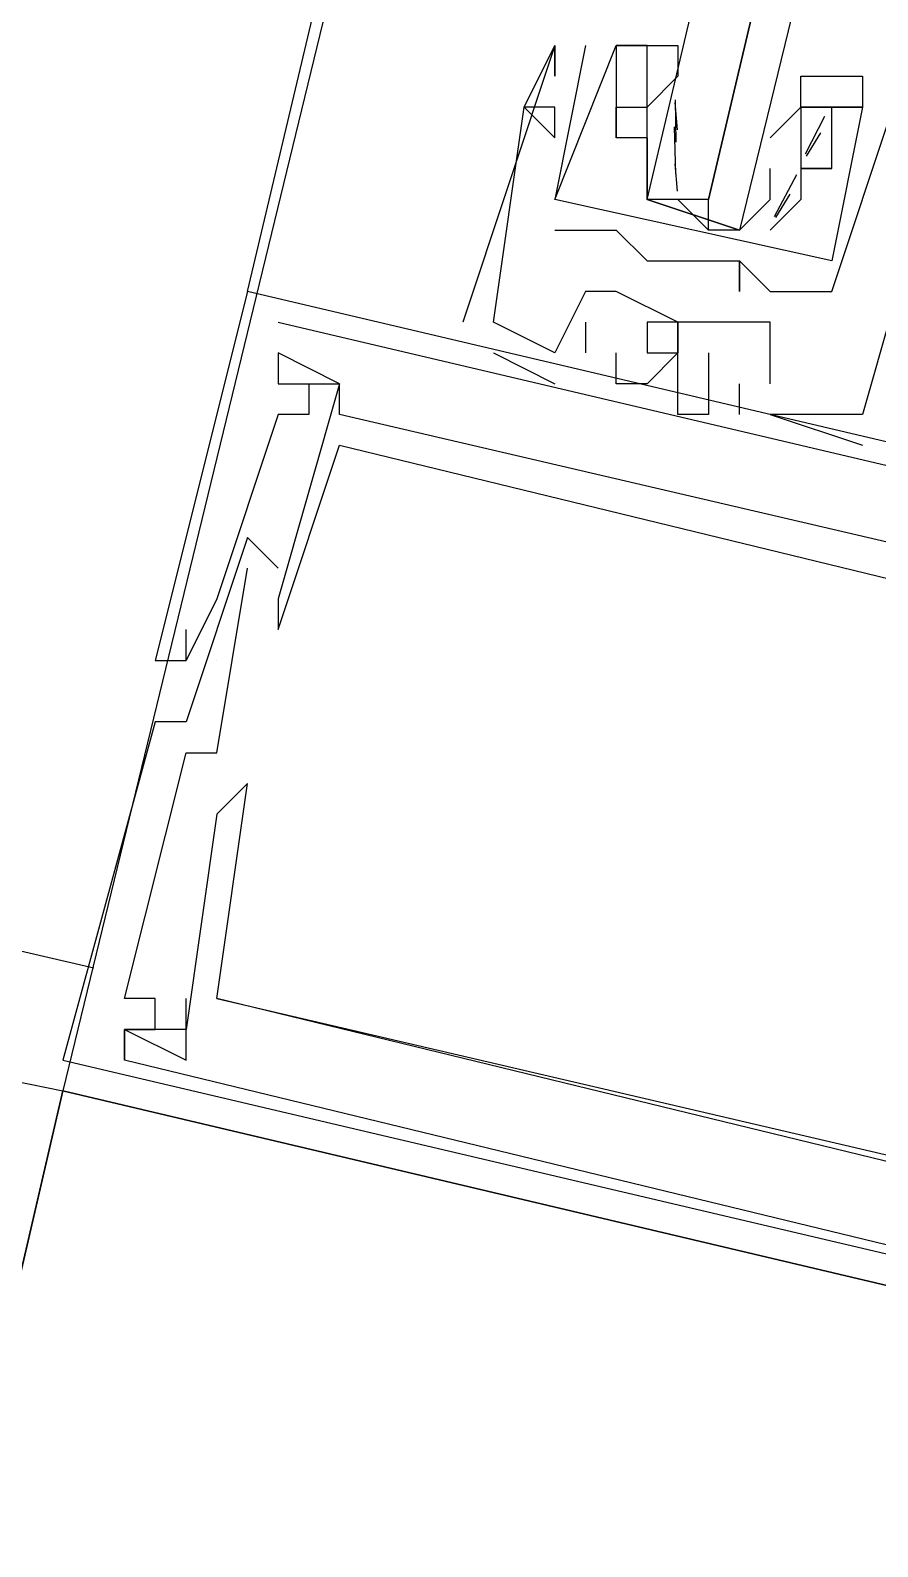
# Model space of a CAD drawing. Header units: feet. Extents: x -84 to 198, y -22 to 181.
# Drawn here: x 129.279 to 129.647, y 127.46 to 128.118 of the extents above; entities that cross this region are included whole.
import ezdxf

# ---------------------------------------------------------------- set-up
doc = ezdxf.new("R2010")
doc.units = ezdxf.units.FT
doc.layers.add('A-LINEA', color=7, linetype='CONTINUOUS')
doc.layers.add('A-MURO-CONCRETO', color=8, linetype='CONTINUOUS')

msp = doc.modelspace()

# ---------------------------------------------------------------- linework, layer by layer
at = {"layer": 'A-LINEA'}
for p, q in [((129.3733, 128.0044), (131.2933, 136.1111)), ((129.4133, 128.1511), (129.2933, 127.6578)), ((129.52, 128.1111), (129.5067, 128.0444)), ((129.5067, 128.1111), (129.5067, 128.1111)), ((129.5067, 128.1111), (129.5067, 128.1111)), ((129.52, 128.1111), (129.5067, 128.0444)), ((129.5067, 128.1111), (129.5067, 128.1111)), ((129.5067, 128.1111), (129.5067, 128.1111)), ((129.5067, 128.1111), (129.5067, 128.1111)), ((129.5067, 128.1111), (129.5067, 128.1111)), ((129.52, 128.1111), (129.52, 128.1111)), ((129.52, 128.1111), (129.52, 128.1111)), ((129.5333, 128.1111), (129.5333, 128.1111)), ((129.5333, 128.1111), (129.5333, 128.1111)), ((129.5333, 128.1111), (129.5333, 128.1111)), ((129.5333, 128.1111), (129.5333, 128.1111)), ((129.5467, 128.1111), (129.5467, 128.1111)), ((129.5467, 128.1111), (129.5467, 128.1111)), ((129.5067, 128.0978), (129.5067, 128.0978)), ((129.5067, 128.0978), (129.5067, 128.0978)), ((129.5067, 128.0978), (129.5067, 128.0978)), ((129.5467, 128.0978), (129.5467, 128.0978)), ((129.56, 128.0978), (129.5467, 128.0844)), ((129.5467, 128.0978), (129.5467, 128.0978)), ((129.56, 128.0978), (129.56, 128.0978)), ((129.56, 128.0978), (129.56, 128.0978)), ((129.5592, 128.0693), (129.5589, 128.0876)), ((129.4933, 128.0844), (129.4933, 128.0844)), ((129.4933, 128.0844), (129.4933, 128.0844)), ((129.4933, 128.0844), (129.4933, 128.0844)), ((129.4933, 128.0844), (129.4933, 128.0844)), ((129.4933, 128.0844), (129.4933, 128.0844)), ((129.4933, 128.0844), (129.4933, 128.0844)), ((129.5067, 128.0844), (129.5067, 128.0844)), ((129.5067, 128.0844), (129.5067, 128.0844)), ((129.5067, 128.0844), (129.5067, 128.0844)), ((129.5333, 128.0844), (129.5333, 128.0844)), ((129.5333, 128.0844), (129.5333, 128.0844)), ((129.5467, 128.0844), (129.5467, 128.0844)), ((129.5467, 128.0844), (129.5467, 128.0844)), ((129.5599, 128.0746), (129.5588, 128.0865)), ((129.56, 128.0844), (129.56, 128.0844)), ((129.6, 128.0711), (129.6133, 128.0844)), ((129.6133, 128.0844), (129.6133, 128.0844)), ((129.6133, 128.0844), (129.6133, 128.0844)), ((129.6267, 128.0844), (129.6267, 128.0844)), ((129.6267, 128.0844), (129.6267, 128.0844)), ((129.6267, 128.0844), (129.6267, 128.0844)), ((129.6267, 128.0844), (129.6267, 128.0844)), ((129.64, 128.0844), (129.64, 128.0844)), ((129.64, 128.0844), (129.64, 128.0844)), ((129.64, 128.0844), (129.64, 128.0844)), ((129.64, 128.0844), (129.64, 128.0844)), ((129.5591, 128.0555), (129.5586, 128.0759)), ((129.6236, 128.0804), (129.6152, 128.0641)), ((129.5067, 128.0711), (129.5067, 128.0711)), ((129.5067, 128.0711), (129.5067, 128.0711)), ((129.5067, 128.0711), (129.5067, 128.0711)), ((129.5333, 128.0711), (129.5333, 128.0711)), ((129.5333, 128.0711), (129.5333, 128.0711)), ((129.5333, 128.0711), (129.5333, 128.0711)), ((129.5333, 128.0711), (129.5333, 128.0711)), ((129.5467, 128.0711), (129.5467, 128.0711)), ((129.5467, 128.0711), (129.5467, 128.0711)), ((129.6, 128.0711), (129.6, 128.0711)), ((129.6133, 128.0711), (129.6133, 128.0711)), ((129.6133, 128.0711), (129.6133, 128.0711)), ((129.6218, 128.0733), (129.6156, 128.0632)), ((129.5467, 128.0578), (129.5467, 128.0578)), ((129.5599, 128.048), (129.5588, 128.0599)), ((129.6114, 128.055), (129.6017, 128.0369)), ((129.6133, 128.0578), (129.6133, 128.0578)), ((129.6133, 128.0578), (129.6133, 128.0578)), ((129.6133, 128.0578), (129.6133, 128.0578)), ((129.6133, 128.0578), (129.6133, 128.0578)), ((129.6133, 128.0578), (129.6133, 128.0578)), ((129.6133, 128.0578), (129.6133, 128.0578)), ((129.6267, 128.0578), (129.6267, 128.0578)), ((129.6267, 128.0578), (129.6267, 128.0578)), ((129.6267, 128.0578), (129.6267, 128.0578)), ((129.6267, 128.0578), (129.6267, 128.0578)), ((129.5067, 128.0444), (129.5067, 128.0444)), ((129.5067, 128.0444), (129.5067, 128.0444)), ((129.5067, 128.0444), (129.5067, 128.0444)), ((129.5067, 128.0444), (129.5067, 128.0444)), ((129.56, 128.0444), (129.5733, 128.0311)), ((129.6, 128.0444), (129.6, 128.0444)), ((129.6085, 128.0467), (129.6023, 128.0365)), ((129.6133, 128.0444), (129.6133, 128.0444)), ((129.6133, 128.0444), (129.6133, 128.0444)), ((129.6133, 128.0444), (129.6133, 128.0444)), ((129.6133, 128.0444), (129.6133, 128.0444)), ((129.5067, 128.0311), (129.5067, 128.0311)), ((129.5067, 128.0311), (129.5067, 128.0311)), ((129.52, 128.0311), (129.52, 128.0311)), ((129.52, 128.0311), (129.52, 128.0311)), ((129.5333, 128.0311), (129.5333, 128.0311)), ((129.5333, 128.0311), (129.5333, 128.0311)), ((129.5467, 128.0178), (129.5467, 128.0178)), ((129.5467, 128.0178), (129.5467, 128.0178)), ((129.5867, 128.0178), (129.5867, 128.0178)), ((129.5867, 128.0178), (129.5867, 128.0178)), ((129.5867, 128.0178), (129.5867, 128.0178)), ((129.5867, 128.0178), (129.5867, 128.0178)), ((129.3733, 128.0044), (129.3733, 128.0044)), ((129.3733, 128.0044), (129.3733, 128.0044)), ((129.3733, 128.0044), (129.3733, 128.0044)), ((129.52, 128.0044), (129.52, 128.0044)), ((129.52, 128.0044), (129.52, 128.0044)), ((129.52, 128.0044), (129.52, 128.0044)), ((129.5333, 128.0044), (129.5333, 128.0044)), ((129.5333, 128.0044), (129.5333, 128.0044)), ((129.5333, 128.0044), (129.5333, 128.0044)), ((129.5867, 128.0044), (129.5867, 128.0044)), ((129.5867, 128.0044), (129.5867, 128.0044)), ((129.6, 128.0044), (129.6, 128.0044)), ((129.6, 128.0044), (129.6, 128.0044)), ((129.6133, 128.0044), (129.6133, 128.0044)), ((129.6133, 128.0044), (129.6133, 128.0044)), ((129.6267, 128.0044), (129.6267, 128.0044)), ((129.6267, 128.0044), (129.6267, 128.0044)), ((129.3867, 127.9911), (129.3867, 127.9911)), ((129.3867, 127.9911), (129.3867, 127.9911)), ((129.3867, 127.9911), (129.3867, 127.9911)), ((129.4667, 127.9911), (129.4667, 127.9911)), ((129.4667, 127.9911), (129.4667, 127.9911)), ((129.4667, 127.9911), (129.4667, 127.9911)), ((129.48, 127.9911), (129.48, 127.9911)), ((129.48, 127.9911), (129.48, 127.9911)), ((129.48, 127.9911), (129.48, 127.9911)), ((129.52, 127.9911), (129.52, 127.9778)), ((129.52, 127.9911), (129.52, 127.9911)), ((129.52, 127.9911), (129.52, 127.9778)), ((129.52, 127.9911), (129.52, 127.9911)), ((129.52, 127.9911), (129.52, 127.9778)), ((129.52, 127.9911), (129.52, 127.9911)), ((129.56, 127.9911), (129.56, 127.9911)), ((129.56, 127.9911), (129.56, 127.9911)), ((129.56, 127.9911), (129.56, 127.9911)), ((129.5867, 127.9911), (129.5867, 127.9911)), ((129.5867, 127.9911), (129.5867, 127.9911)), ((129.5867, 127.9911), (129.5867, 127.9911)), ((129.6, 127.9911), (129.6, 127.9911)), ((129.6, 127.9911), (129.6, 127.9911)), ((129.6, 127.9911), (129.6, 127.9911)), ((129.3867, 127.9778), (129.3867, 127.9778)), ((129.3867, 127.9778), (129.3867, 127.9778)), ((129.3867, 127.9778), (129.3867, 127.9778)), ((129.3867, 127.9778), (129.3867, 127.9778)), ((129.3867, 127.9778), (129.3867, 127.9778)), ((129.3867, 127.9778), (129.3867, 127.9778)), ((129.48, 127.9778), (129.48, 127.9778)), ((129.48, 127.9778), (129.48, 127.9778)), ((129.48, 127.9778), (129.48, 127.9778)), ((129.5067, 127.9778), (129.5067, 127.9778)), ((129.5067, 127.9778), (129.5067, 127.9778)), ((129.5067, 127.9778), (129.5067, 127.9778)), ((129.5067, 127.9778), (129.5067, 127.9778)), ((129.5067, 127.9778), (129.5067, 127.9778)), ((129.5067, 127.9778), (129.5067, 127.9778)), ((129.52, 127.9778), (129.52, 127.9778)), ((129.52, 127.9778), (129.52, 127.9778)), ((129.52, 127.9778), (129.52, 127.9778)), ((129.5333, 127.9778), (129.5333, 127.9778)), ((129.5333, 127.9778), (129.5333, 127.9778)), ((129.5333, 127.9778), (129.5333, 127.9778)), ((129.56, 127.9778), (129.56, 127.9778)), ((129.56, 127.9778), (129.56, 127.9778)), ((129.56, 127.9778), (129.56, 127.9778)), ((129.5733, 127.9778), (129.5733, 127.9778)), ((129.5733, 127.9778), (129.5733, 127.9778)), ((129.5733, 127.9778), (129.5733, 127.9778)), ((129.3867, 127.9644), (129.3867, 127.9644)), ((129.3867, 127.9644), (129.3867, 127.9644)), ((129.3867, 127.9644), (129.3867, 127.9644)), ((129.3867, 127.9644), (129.3867, 127.9644)), ((129.3867, 127.9644), (129.3867, 127.9644)), ((129.3867, 127.9644), (129.3867, 127.9644)), ((129.4, 127.9644), (129.4, 127.9644)), ((129.4, 127.9644), (129.4, 127.9644)), ((129.4, 127.9644), (129.4, 127.9644)), ((129.4133, 127.9644), (129.4133, 127.9644)), ((129.4133, 127.9644), (129.4133, 127.9644)), ((129.4133, 127.9644), (129.4133, 127.9644)), ((129.4133, 127.9644), (129.4133, 127.9644)), ((129.4133, 127.9644), (129.4133, 127.9644)), ((129.4133, 127.9644), (129.4133, 127.9644)), ((129.5067, 127.9644), (129.5067, 127.9644)), ((129.5067, 127.9644), (129.5067, 127.9644)), ((129.5067, 127.9644), (129.5067, 127.9644)), ((129.5333, 127.9644), (129.5333, 127.9644)), ((129.5333, 127.9644), (129.5333, 127.9644)), ((129.5333, 127.9644), (129.5333, 127.9644)), ((129.5467, 127.9644), (129.5467, 127.9644)), ((129.5467, 127.9644), (129.5467, 127.9644)), ((129.5467, 127.9644), (129.5467, 127.9644)), ((129.56, 127.9644), (129.56, 127.9644)), ((129.56, 127.9644), (129.56, 127.9644)), ((129.56, 127.9644), (129.56, 127.9644)), ((129.5867, 127.9644), (129.5867, 127.9644)), ((129.5867, 127.9644), (129.5867, 127.9644)), ((129.5867, 127.9644), (129.5867, 127.9644)), ((129.6, 127.9644), (129.6, 127.9644)), ((129.6, 127.9644), (129.6, 127.9644)), ((129.6, 127.9644), (129.6, 127.9644)), ((129.3867, 127.9511), (129.3867, 127.9511)), ((129.3867, 127.9511), (129.3867, 127.9511)), ((129.3867, 127.9511), (129.3867, 127.9511)), ((129.4, 127.9511), (129.4, 127.9511)), ((129.4, 127.9511), (129.4, 127.9511)), ((129.4, 127.9511), (129.4, 127.9511)), ((129.4133, 127.9511), (129.4133, 127.9511)), ((129.4133, 127.9511), (129.4133, 127.9511)), ((129.4133, 127.9511), (129.4133, 127.9511)), ((129.56, 127.9511), (129.56, 127.9511)), ((129.56, 127.9511), (129.56, 127.9511)), ((129.56, 127.9511), (129.56, 127.9511)), ((129.5733, 127.9511), (129.5733, 127.9511)), ((129.5733, 127.9511), (129.5733, 127.9511)), ((129.5733, 127.9511), (129.5733, 127.9511)), ((129.5867, 127.9511), (129.5867, 127.9511)), ((129.5867, 127.9511), (129.5867, 127.9511)), ((129.5867, 127.9511), (129.5867, 127.9511)), ((129.6, 127.9511), (129.6, 127.9511)), ((129.6, 127.9511), (129.6, 127.9511)), ((129.6, 127.9511), (129.6, 127.9511)), ((129.6, 127.9511), (129.6, 127.9511)), ((129.6, 127.9511), (129.6, 127.9511)), ((129.6, 127.9511), (129.6, 127.9511)), ((129.64, 127.9511), (129.64, 127.9511)), ((129.64, 127.9511), (129.64, 127.9511)), ((129.64, 127.9511), (129.64, 127.9511)), ((129.64, 127.9511), (129.64, 127.9511)), ((129.64, 127.9511), (129.64, 127.9511)), ((129.64, 127.9511), (129.64, 127.9511)), ((129.4133, 127.9378), (129.4133, 127.9378)), ((129.4133, 127.9378), (129.4133, 127.9378)), ((129.4133, 127.9378), (129.4133, 127.9378)), ((129.64, 127.9378), (129.64, 127.9378)), ((129.64, 127.9378), (129.64, 127.9378)), ((129.64, 127.9378), (129.64, 127.9378)), ((129.3733, 127.8978), (129.3733, 127.8978)), ((129.3733, 127.8978), (129.3733, 127.8978)), ((129.3733, 127.8978), (129.3733, 127.8978)), ((129.3733, 127.8844), (129.3733, 127.8844)), ((129.3733, 127.8844), (129.3733, 127.8844)), ((129.3733, 127.8844), (129.3733, 127.8844)), ((129.3867, 127.8844), (129.3867, 127.8844)), ((129.3867, 127.8844), (129.3867, 127.8844)), ((129.3867, 127.8844), (129.3867, 127.8844)), ((129.36, 127.8711), (129.36, 127.8711)), ((129.36, 127.8711), (129.36, 127.8711)), ((129.36, 127.8711), (129.36, 127.8711)), ((129.3867, 127.8711), (129.3867, 127.8711)), ((129.3867, 127.8711), (129.3867, 127.8711)), ((129.3867, 127.8711), (129.3867, 127.8711)), ((129.3467, 127.8578), (129.3467, 127.8578)), ((129.3467, 127.8578), (129.3467, 127.8578)), ((129.3467, 127.8578), (129.3467, 127.8578)), ((129.3867, 127.8578), (129.3867, 127.8578)), ((129.3867, 127.8578), (129.3867, 127.8578)), ((129.3867, 127.8578), (129.3867, 127.8578)), ((129.3333, 127.8444), (129.3333, 127.8444)), ((129.3333, 127.8444), (129.3333, 127.8444)), ((129.3333, 127.8444), (129.3333, 127.8444)), ((129.3467, 127.8444), (129.3467, 127.8444)), ((129.3467, 127.8444), (129.3467, 127.8444)), ((129.3467, 127.8444), (129.3467, 127.8444)), ((129.3467, 127.8444), (129.3467, 127.8444)), ((129.3467, 127.8444), (129.3467, 127.8444)), ((129.3467, 127.8444), (129.3467, 127.8444)), ((129.36, 127.8444), (129.36, 127.8444)), ((129.36, 127.8444), (129.36, 127.8444)), ((129.36, 127.8444), (129.36, 127.8444)), ((129.36, 127.8444), (129.36, 127.8444)), ((129.36, 127.8444), (129.36, 127.8444)), ((129.36, 127.8444), (129.36, 127.8444)), ((129.3333, 127.8178), (129.3333, 127.8178)), ((129.3333, 127.8178), (129.3333, 127.8178)), ((129.3333, 127.8178), (129.3333, 127.8178)), ((129.3467, 127.8178), (129.3467, 127.8178)), ((129.3467, 127.8178), (129.3467, 127.8178)), ((129.3467, 127.8178), (129.3467, 127.8178)), ((129.3467, 127.8044), (129.3467, 127.8044)), ((129.3467, 127.8044), (129.3467, 127.8044)), ((129.3467, 127.8044), (129.3467, 127.8044)), ((129.36, 127.8044), (129.36, 127.8044)), ((129.36, 127.8044), (129.36, 127.8044)), ((129.36, 127.8044), (129.36, 127.8044)), ((129.3733, 127.7911), (129.3733, 127.7911)), ((129.3733, 127.7911), (129.3733, 127.7911)), ((129.3733, 127.7911), (129.3733, 127.7911)), ((129.36, 127.7778), (129.36, 127.7778)), ((129.36, 127.7778), (129.36, 127.7778)), ((129.36, 127.7778), (129.36, 127.7778)), ((129.1333, 127.7511), (129.3067, 127.7111)), ((129.32, 127.6978), (129.32, 127.6978)), ((129.32, 127.6978), (129.32, 127.6978)), ((129.32, 127.6978), (129.32, 127.6978)), ((129.3333, 127.6978), (129.3333, 127.6978)), ((129.3333, 127.6978), (129.3333, 127.6978)), ((129.3333, 127.6978), (129.3333, 127.6978)), ((129.3467, 127.6978), (129.3467, 127.6978)), ((129.3467, 127.6978), (129.3467, 127.6978)), ((129.3467, 127.6978), (129.3467, 127.6978)), ((129.36, 127.6978), (129.76, 127.6044)), ((129.36, 127.6978), (129.36, 127.6978)), ((129.36, 127.6978), (129.36, 127.6978)), ((129.36, 127.6978), (129.76, 127.6044)), ((129.36, 127.6978), (129.36, 127.6978)), ((129.36, 127.6978), (129.36, 127.6978)), ((129.36, 127.6978), (129.76, 127.6044)), ((129.36, 127.6978), (129.36, 127.6978)), ((129.36, 127.6978), (129.36, 127.6978)), ((129.16, 127.6844), (129.2933, 127.6578)), ((129.32, 127.6844), (129.32, 127.6844)), ((129.32, 127.6844), (129.32, 127.6844)), ((129.32, 127.6844), (129.32, 127.6844)), ((129.32, 127.6844), (129.32, 127.6844)), ((129.32, 127.6844), (129.32, 127.6844)), ((129.32, 127.6844), (129.32, 127.6844)), ((129.32, 127.6844), (129.32, 127.6844)), ((129.32, 127.6844), (129.32, 127.6844)), ((129.32, 127.6844), (129.32, 127.6844)), ((129.3333, 127.6844), (129.3333, 127.6844)), ((129.3333, 127.6844), (129.3333, 127.6844)), ((129.3333, 127.6844), (129.3333, 127.6844)), ((129.3467, 127.6844), (129.3467, 127.6844)), ((129.3467, 127.6844), (129.3467, 127.6844)), ((129.3467, 127.6844), (129.3467, 127.6844)), ((129.2933, 127.6711), (129.2933, 127.6711)), ((129.2933, 127.6711), (129.2933, 127.6711)), ((129.2933, 127.6711), (129.2933, 127.6711)), ((129.32, 127.6711), (129.32, 127.6711)), ((129.32, 127.6711), (129.32, 127.6711)), ((129.32, 127.6711), (129.32, 127.6711)), ((129.32, 127.6711), (129.32, 127.6711)), ((129.32, 127.6711), (129.32, 127.6711)), ((129.32, 127.6711), (129.32, 127.6711)), ((129.3467, 127.6711), (129.3467, 127.6711)), ((129.3467, 127.6711), (129.3467, 127.6711)), ((129.3467, 127.6711), (129.3467, 127.6711))]:
    msp.add_line(p, q, dxfattribs=at)
for points in [[(130, 129.7244), (129.5867, 128.0311), (129.5733, 128.0311), (129.5733, 128.0444), (129.9733, 129.7378), (129.5733, 128.0444), (129.56, 128.0444), (129.5467, 128.0444), (129.9467, 129.7378)], [(129.6, 127.9644), (129.6, 127.9911), (129.5867, 127.9911), (129.56, 127.9911), (129.5333, 128.0044), (129.52, 128.0044), (129.5067, 127.9778), (129.48, 127.9911), (129.4933, 128.0844), (129.5067, 128.0711), (129.5067, 128.0844), (129.4933, 128.0844), (129.5067, 128.1111), (129.5067, 128.0978), (129.5067, 128.1111), (129.4667, 127.9911)], [(129.6, 127.9644), (129.6, 127.9911), (129.5867, 127.9911), (129.56, 127.9911), (129.5333, 128.0044), (129.52, 128.0044), (129.5067, 127.9778), (129.48, 127.9911), (129.4933, 128.0844), (129.5067, 128.0711), (129.5067, 128.0844), (129.4933, 128.0844), (129.5067, 128.1111), (129.5067, 128.0978), (129.5067, 128.1111), (129.4667, 127.9911)], [(129.6, 127.9644), (129.6, 127.9911), (129.5867, 127.9911), (129.56, 127.9911), (129.5333, 128.0044), (129.52, 128.0044), (129.5067, 127.9778), (129.48, 127.9911), (129.4933, 128.0844), (129.5067, 128.0711), (129.5067, 128.0844), (129.4933, 128.0844), (129.5067, 128.1111), (129.5067, 128.0978), (129.5067, 128.1111), (129.4667, 127.9911)], [(129.6267, 128.0178), (129.5067, 128.0444), (129.5333, 128.1111), (129.5333, 128.0711)], [(129.6267, 128.0178), (129.5067, 128.0444), (129.5333, 128.1111), (129.5333, 128.0711)], [(129.5467, 128.0978), (129.5467, 128.1111), (129.5333, 128.1111)], [(129.5867, 128.0311), (129.5467, 128.0444), (129.5467, 128.0711), (129.5467, 128.0978), (129.5467, 128.1111), (129.5333, 128.1111), (129.56, 128.1111), (129.56, 128.0978)], [(129.5467, 128.0978), (129.5467, 128.1111), (129.5333, 128.1111)], [(129.6133, 128.0844), (129.6133, 128.0978), (129.64, 128.0978), (129.64, 128.0844), (129.6267, 128.0844), (129.6133, 128.0844), (129.6267, 128.0844), (129.6133, 128.0844), (129.6133, 128.0578), (129.6133, 128.0444), (129.6, 128.0311)], [(129.5067, 128.0311), (129.52, 128.0311), (129.5333, 128.0311), (129.5467, 128.0178), (129.5867, 128.0178), (129.5867, 128.0044), (129.5867, 128.0178), (129.6, 128.0044), (129.6133, 128.0044), (129.6267, 128.0044), (129.6533, 128.0844)], [(129.5067, 128.0311), (129.52, 128.0311), (129.5333, 128.0311), (129.5467, 128.0178), (129.5867, 128.0178), (129.5867, 128.0044), (129.5867, 128.0178), (129.6, 128.0044), (129.6133, 128.0044), (129.6267, 128.0044), (129.6533, 128.0844)], [(129.5467, 128.0711), (129.5333, 128.0711), (129.5333, 128.0844), (129.5467, 128.0844)], [(129.5467, 128.0711), (129.5333, 128.0711), (129.5333, 128.0844), (129.5467, 128.0844)], [(129.64, 128.0844), (129.6267, 128.0844), (129.6133, 128.0844), (129.6133, 128.0844)], [(129.64, 128.0844), (129.6267, 128.0844), (129.6133, 128.0844), (129.6133, 128.0844)], [(129.6267, 128.0578), (129.6267, 128.0844), (129.64, 128.0844), (129.6267, 128.0178)], [(129.6267, 128.0578), (129.6267, 128.0844), (129.64, 128.0844), (129.6267, 128.0178)], [(129.5467, 128.0711), (129.5467, 128.0578), (129.5467, 128.0444), (129.5867, 128.0311), (129.6, 128.0444), (129.6, 128.0578)], [(129.8667, 128.0311), (129.6533, 128.0711), (129.6667, 128.0711), (129.6533, 128.0444), (129.6533, 128.0578), (129.6533, 128.0444), (129.6667, 128.0444), (129.64, 127.9511), (129.6, 127.9511)], [(129.8667, 128.0311), (129.6533, 128.0711), (129.6667, 128.0711), (129.6533, 128.0444), (129.6533, 128.0578), (129.6533, 128.0444), (129.6667, 128.0444), (129.64, 127.9511), (129.6, 127.9511)], [(129.8667, 128.0311), (129.6533, 128.0711), (129.6667, 128.0711), (129.6533, 128.0444), (129.6533, 128.0578), (129.6533, 128.0444), (129.6667, 128.0444), (129.64, 127.9511), (129.6, 127.9511)], [(129.6133, 128.0711), (129.6133, 128.0578), (129.6267, 128.0578), (129.6133, 128.0578)], [(129.6133, 128.0711), (129.6133, 128.0578), (129.6267, 128.0578), (129.6133, 128.0578)], [(130.0533, 127.8311), (130.0533, 127.8444), (129.3733, 128.0044), (129.3333, 127.8444), (129.3467, 127.8444)], [(130.0533, 127.8311), (130.0533, 127.8444), (129.3733, 128.0044), (129.3333, 127.8444), (129.3467, 127.8444)], [(130.0533, 127.8311), (130.0533, 127.8444), (129.3733, 128.0044), (129.3333, 127.8444), (129.3467, 127.8444)], [(129.3867, 127.9911), (129.84, 127.8844), (129.8267, 127.8578), (129.84, 127.8444), (129.84, 127.8711), (129.9333, 127.8578), (129.92, 127.7911)], [(129.3867, 127.9911), (129.84, 127.8844), (129.8267, 127.8578), (129.84, 127.8444), (129.84, 127.8711), (129.9333, 127.8578), (129.92, 127.7911)], [(129.3867, 127.9911), (129.84, 127.8844), (129.8267, 127.8578), (129.84, 127.8444), (129.84, 127.8711), (129.9333, 127.8578), (129.92, 127.7911)], [(129.56, 127.9911), (129.5467, 127.9911), (129.5467, 127.9778), (129.56, 127.9778), (129.56, 127.9911), (129.56, 127.9778), (129.56, 127.9911), (129.56, 127.9778)], [(129.56, 127.9911), (129.5467, 127.9911), (129.5467, 127.9778), (129.56, 127.9778), (129.56, 127.9911), (129.56, 127.9778), (129.56, 127.9911), (129.56, 127.9778)], [(129.56, 127.9911), (129.5467, 127.9911), (129.5467, 127.9778), (129.56, 127.9778), (129.56, 127.9911), (129.56, 127.9778), (129.56, 127.9911), (129.56, 127.9778)], [(129.3867, 127.9778), (129.3867, 127.9644), (129.4, 127.9644), (129.4, 127.9511), (129.3867, 127.9511), (129.36, 127.8711), (129.3467, 127.8444), (129.3467, 127.8578)], [(129.3867, 127.9778), (129.3867, 127.9644), (129.4, 127.9644), (129.4, 127.9511), (129.3867, 127.9511), (129.36, 127.8711), (129.3467, 127.8444), (129.3467, 127.8578)], [(129.3867, 127.9778), (129.3867, 127.9644), (129.4, 127.9644), (129.4, 127.9511), (129.3867, 127.9511), (129.36, 127.8711), (129.3467, 127.8444), (129.3467, 127.8578)], [(129.8267, 127.8711), (129.8133, 127.8578), (129.4133, 127.9511), (129.4133, 127.9644), (129.3867, 127.9778), (129.3867, 127.9644), (129.4133, 127.9644), (129.3867, 127.8711), (129.3867, 127.8578), (129.4133, 127.9378), (129.9067, 127.8178), (129.8933, 127.7378), (129.8933, 127.7378), (129.9067, 127.7378), (129.8933, 127.7511), (129.92, 127.8178), (129.9333, 127.8578)], [(129.8267, 127.8711), (129.8133, 127.8578), (129.4133, 127.9511), (129.4133, 127.9644), (129.3867, 127.9778), (129.3867, 127.9644), (129.4133, 127.9644), (129.3867, 127.8711), (129.3867, 127.8578), (129.4133, 127.9378), (129.9067, 127.8178), (129.8933, 127.7378), (129.8933, 127.7378), (129.9067, 127.7378), (129.8933, 127.7511), (129.92, 127.8178), (129.9333, 127.8578)], [(129.8267, 127.8711), (129.8133, 127.8578), (129.4133, 127.9511), (129.4133, 127.9644), (129.3867, 127.9778), (129.3867, 127.9644), (129.4133, 127.9644), (129.3867, 127.8711), (129.3867, 127.8578), (129.4133, 127.9378), (129.9067, 127.8178), (129.8933, 127.7378), (129.8933, 127.7378), (129.9067, 127.7378), (129.8933, 127.7511), (129.92, 127.8178), (129.9333, 127.8578)], [(129.48, 127.9778), (129.48, 127.9778), (129.5067, 127.9644)], [(129.48, 127.9778), (129.48, 127.9778), (129.5067, 127.9644)], [(129.48, 127.9778), (129.48, 127.9778), (129.5067, 127.9644)], [(129.5733, 127.9778), (129.5733, 127.9511), (129.56, 127.9511), (129.56, 127.9644), (129.56, 127.9778), (129.56, 127.9778), (129.5467, 127.9644), (129.5333, 127.9644), (129.5333, 127.9778), (129.5333, 127.9778)], [(129.5733, 127.9778), (129.5733, 127.9511), (129.56, 127.9511), (129.56, 127.9644), (129.56, 127.9778), (129.56, 127.9778), (129.5467, 127.9644), (129.5333, 127.9644), (129.5333, 127.9778), (129.5333, 127.9778)], [(129.5733, 127.9778), (129.5733, 127.9511), (129.56, 127.9511), (129.56, 127.9644), (129.56, 127.9778), (129.56, 127.9778), (129.5467, 127.9644), (129.5333, 127.9644), (129.5333, 127.9778), (129.5333, 127.9778)], [(129.5867, 127.9511), (129.5867, 127.9644), (129.5867, 127.9644)], [(129.5867, 127.9511), (129.5867, 127.9644), (129.5867, 127.9644)], [(129.5867, 127.9511), (129.5867, 127.9644), (129.5867, 127.9644)], [(129.6, 127.9511), (129.6, 127.9511), (129.64, 127.9378)], [(129.6, 127.9511), (129.6, 127.9511), (129.64, 127.9378)], [(129.6, 127.9511), (129.6, 127.9511), (129.64, 127.9378)], [(129.3867, 127.8844), (129.3733, 127.8978), (129.3467, 127.8178), (129.3333, 127.8178), (129.2933, 127.6711), (129.9733, 127.5111)], [(129.3867, 127.8844), (129.3733, 127.8978), (129.3467, 127.8178), (129.3333, 127.8178), (129.2933, 127.6711), (129.9733, 127.5111)], [(129.3867, 127.8844), (129.3733, 127.8978), (129.3467, 127.8178), (129.3333, 127.8178), (129.2933, 127.6711), (129.9733, 127.5111)], [(129.8533, 127.5378), (129.7733, 127.5644), (129.7733, 127.5911), (129.76, 127.5911), (129.7733, 127.5778), (129.76, 127.5644), (129.32, 127.6711), (129.32, 127.6844), (129.3333, 127.6844), (129.3333, 127.6978), (129.32, 127.6978), (129.3467, 127.8044), (129.36, 127.8044), (129.3733, 127.8844)], [(129.8533, 127.5378), (129.7733, 127.5644), (129.7733, 127.5911), (129.76, 127.5911), (129.7733, 127.5778), (129.76, 127.5644), (129.32, 127.6711), (129.32, 127.6844), (129.3333, 127.6844), (129.3333, 127.6978), (129.32, 127.6978), (129.3467, 127.8044), (129.36, 127.8044), (129.3733, 127.8844)], [(129.8533, 127.5378), (129.7733, 127.5644), (129.7733, 127.5911), (129.76, 127.5911), (129.7733, 127.5778), (129.76, 127.5644), (129.32, 127.6711), (129.32, 127.6844), (129.3333, 127.6844), (129.3333, 127.6978), (129.32, 127.6978), (129.3467, 127.8044), (129.36, 127.8044), (129.3733, 127.8844)], [(129.8667, 127.6711), (129.8533, 127.5778), (129.36, 127.6978), (129.3733, 127.7911), (129.36, 127.7778), (129.3467, 127.6844), (129.32, 127.6844), (129.32, 127.6711), (129.32, 127.6844), (129.3467, 127.6711), (129.3467, 127.6978)], [(129.8667, 127.6711), (129.8533, 127.5778), (129.36, 127.6978), (129.3733, 127.7911), (129.36, 127.7778), (129.3467, 127.6844), (129.32, 127.6844), (129.32, 127.6711), (129.32, 127.6844), (129.3467, 127.6711), (129.3467, 127.6978)], [(129.8667, 127.6711), (129.8533, 127.5778), (129.36, 127.6978), (129.3733, 127.7911), (129.36, 127.7778), (129.3467, 127.6844), (129.32, 127.6844), (129.32, 127.6711), (129.32, 127.6844), (129.3467, 127.6711), (129.3467, 127.6978)], [(132.7733, 124.9511), (133.1867, 126.7378), (129.2933, 127.6578), (128.88, 125.8711), (132.7733, 124.9511)]]:
    msp.add_lwpolyline(points, dxfattribs=at)
at = {"layer": 'A-MURO-CONCRETO'}
msp.add_lwpolyline([(129.2933, 127.6578), (133.1867, 126.7378), (129.08, 126.7378), (129.2933, 127.6578), (129.2933, 127.6578)], dxfattribs=at)

doc.saveas('drawing.dxf')
